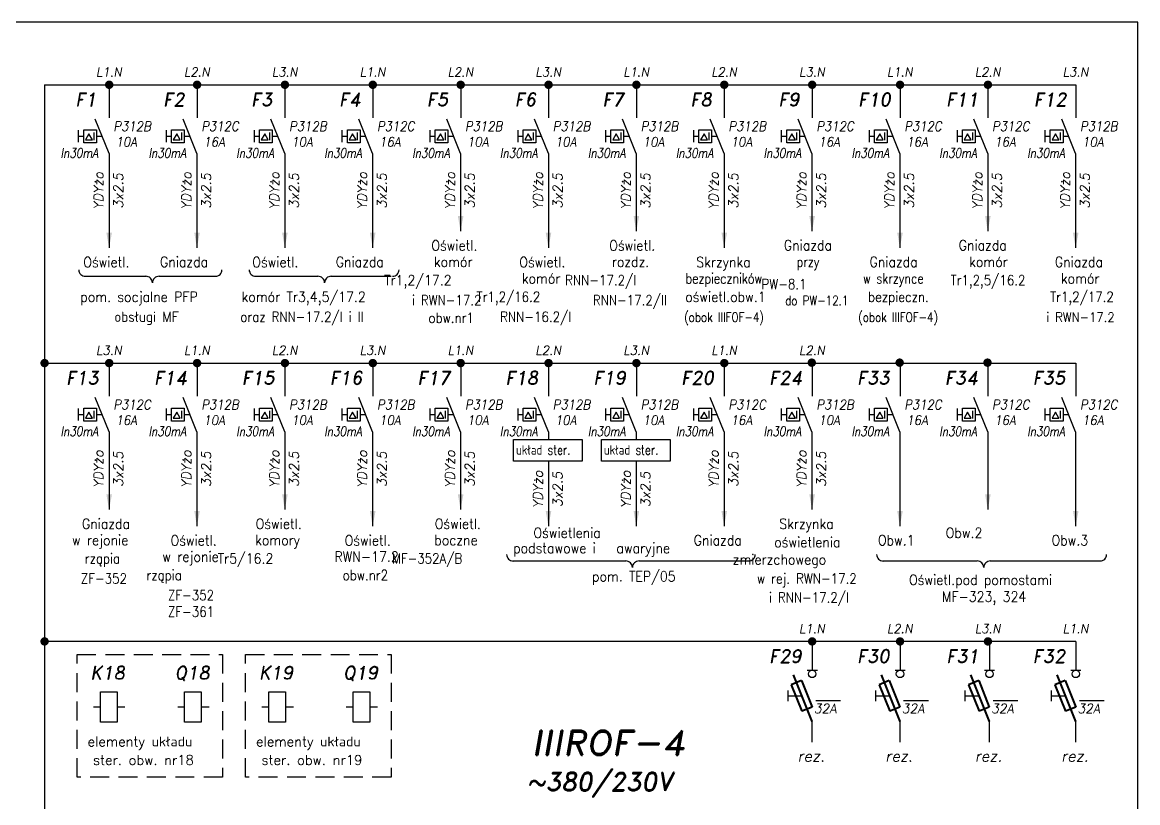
# Model space of a CAD drawing. Header units: millimetres. Extents: x 0 to 594, y -1 to 420.
# Drawn here: x 299.3 to 594, y 213.8 to 420 of the extents above; entities that cross this region are included whole.
import ezdxf

# ---------------------------------------------------------------- set-up
doc = ezdxf.new("R2010")
doc.units = ezdxf.units.MM
doc.linetypes.add('DASHED', pattern=[0.75, 0.5, -0.25])
doc.styles.add('ROMAND', font='romand', dxfattribs={"width": 0.9, "oblique": 10, "height": 4.2})
doc.styles.add('ROMANS', font='romans', dxfattribs={"width": 0.8, "oblique": 10, "height": 3.2})

msp = doc.modelspace()

# ---------------------------------------------------------------- linework, layer by layer
at = {"lineweight": 30}
for p, q in [((305.13, 403.49), (577.64, 403.49)), ((305.13, 403.49), (305.13, 109.27)), ((322.21, 403.49), (322.21, 394.74)), ((345.44, 403.49), (345.44, 394.74)), ((368.66, 403.49), (368.66, 394.74)), ((391.88, 403.49), (391.88, 394.74)), ((415.1, 403.49), (415.1, 394.74)), ((438.32, 403.49), (438.32, 394.74)), ((461.54, 403.49), (461.54, 394.74)), ((484.76, 403.49), (484.76, 394.74)), ((507.98, 403.49), (507.98, 394.74)), ((531.2, 403.49), (531.2, 394.74)), ((554.42, 403.49), (554.42, 394.74)), ((577.64, 403.49), (577.64, 394.74)), ((322.17, 385.35), (318.52, 394.41)), ((345.39, 385.35), (341.74, 394.41)), ((368.61, 385.35), (364.96, 394.41)), ((391.83, 385.35), (388.18, 394.41)), ((415.05, 385.35), (411.4, 394.41)), ((438.27, 385.35), (434.62, 394.41)), ((461.49, 385.35), (457.84, 394.41)), ((484.71, 385.35), (481.06, 394.41)), ((507.93, 385.35), (504.28, 394.41)), ((531.15, 385.35), (527.5, 394.41)), ((554.38, 385.35), (550.72, 394.41)), ((577.6, 385.35), (573.94, 394.41)), ((314.05, 391.51), (314.05, 388.28)), ((314.05, 389.9), (315.49, 389.9)), ((315.49, 391.61), (318.84, 391.61)), ((315.49, 388.15), (315.49, 391.61)), ((318.84, 391.61), (318.84, 388.15)), ((318.84, 389.9), (320.34, 389.9)), ((337.27, 391.51), (337.27, 388.28)), ((337.27, 389.9), (338.71, 389.9)), ((338.71, 391.61), (342.06, 391.61)), ((338.71, 388.15), (338.71, 391.61)), ((342.06, 391.61), (342.06, 388.15)), ((342.06, 389.9), (343.56, 389.9)), ((360.49, 391.51), (360.49, 388.28)), ((360.49, 389.9), (361.93, 389.9)), ((361.93, 391.61), (365.28, 391.61)), ((361.93, 388.15), (361.93, 391.61)), ((365.28, 391.61), (365.28, 388.15)), ((365.28, 389.9), (366.78, 389.9)), ((383.71, 391.51), (383.71, 388.28)), ((383.71, 389.9), (385.15, 389.9)), ((385.15, 391.61), (388.5, 391.61)), ((385.15, 388.15), (385.15, 391.61)), ((388.5, 391.61), (388.5, 388.15)), ((388.5, 389.9), (390, 389.9)), ((406.94, 391.51), (406.94, 388.28)), ((406.94, 389.9), (408.37, 389.9)), ((408.37, 391.61), (411.72, 391.61)), ((408.37, 388.15), (408.37, 391.61)), ((411.72, 391.61), (411.72, 388.15)), ((411.72, 389.9), (413.22, 389.9)), ((430.16, 391.51), (430.16, 388.28)), ((430.16, 389.9), (431.59, 389.9)), ((431.59, 391.61), (434.94, 391.61)), ((431.59, 388.15), (431.59, 391.61)), ((434.94, 391.61), (434.94, 388.15)), ((434.94, 389.9), (436.44, 389.9)), ((453.38, 391.51), (453.38, 388.28)), ((453.38, 389.9), (454.81, 389.9)), ((454.81, 391.61), (458.16, 391.61)), ((454.81, 388.15), (454.81, 391.61)), ((458.16, 391.61), (458.16, 388.15)), ((458.16, 389.9), (459.66, 389.9)), ((476.6, 391.51), (476.6, 388.28)), ((476.6, 389.9), (478.03, 389.9)), ((478.03, 391.61), (481.39, 391.61)), ((478.03, 388.15), (478.03, 391.61)), ((481.39, 391.61), (481.39, 388.15)), ((481.39, 389.9), (482.88, 389.9)), ((499.82, 391.51), (499.82, 388.28)), ((499.82, 389.9), (501.25, 389.9)), ((501.25, 391.61), (504.61, 391.61)), ((501.25, 388.15), (501.25, 391.61)), ((504.61, 391.61), (504.61, 388.15)), ((504.61, 389.9), (506.1, 389.9)), ((523.04, 391.51), (523.04, 388.28)), ((523.04, 389.9), (524.47, 389.9)), ((524.47, 391.61), (527.83, 391.61)), ((524.47, 388.15), (524.47, 391.61)), ((527.83, 391.61), (527.83, 388.15)), ((527.83, 389.9), (529.32, 389.9)), ((546.26, 391.51), (546.26, 388.28)), ((546.26, 389.9), (547.69, 389.9)), ((547.69, 391.61), (551.05, 391.61)), ((547.69, 388.15), (547.69, 391.61)), ((551.05, 391.61), (551.05, 388.15)), ((551.05, 389.9), (552.54, 389.9)), ((569.48, 391.51), (569.48, 388.28)), ((569.48, 389.9), (570.91, 389.9)), ((570.91, 391.61), (574.27, 391.61)), ((570.91, 388.15), (570.91, 391.61)), ((574.27, 391.61), (574.27, 388.15)), ((574.27, 389.9), (575.76, 389.9)), ((318.84, 388.15), (315.49, 388.15)), ((342.06, 388.15), (338.71, 388.15)), ((365.28, 388.15), (361.93, 388.15)), ((388.5, 388.15), (385.15, 388.15)), ((411.72, 388.15), (408.37, 388.15)), ((434.94, 388.15), (431.59, 388.15)), ((458.16, 388.15), (454.81, 388.15)), ((481.39, 388.15), (478.03, 388.15)), ((504.61, 388.15), (501.25, 388.15)), ((527.83, 388.15), (524.47, 388.15)), ((551.05, 388.15), (547.69, 388.15)), ((574.27, 388.15), (570.91, 388.15)), ((322.17, 385.35), (322.17, 360.38)), ((345.39, 385.35), (345.39, 360.38)), ((368.61, 385.35), (368.61, 360.38)), ((391.83, 385.35), (391.83, 360.38)), ((415.05, 385.35), (415.05, 364.77)), ((438.27, 385.35), (438.27, 360.38)), ((461.49, 385.35), (461.49, 364.77)), ((484.71, 385.35), (484.71, 360.38)), ((507.93, 385.35), (507.93, 364.77)), ((531.15, 385.35), (531.15, 360.38)), ((554.38, 385.35), (554.38, 364.77)), ((577.6, 385.35), (577.6, 360.38)), ((305.13, 329.94), (577.64, 329.94)), ((322.21, 329.94), (322.21, 321.19)), ((345.44, 329.94), (345.44, 321.19)), ((368.66, 329.94), (368.66, 321.19)), ((391.88, 329.94), (391.88, 321.19)), ((415.1, 329.94), (415.1, 321.19)), ((438.32, 329.94), (438.32, 321.19)), ((461.54, 329.94), (461.54, 321.19)), ((484.76, 329.94), (484.76, 321.19)), ((507.98, 329.94), (507.98, 321.19)), ((531.2, 329.94), (531.2, 321.19)), ((554.42, 329.94), (554.42, 321.19)), ((577.64, 329.94), (577.64, 321.19)), ((322.17, 311.8), (318.52, 320.85)), ((345.39, 311.8), (341.74, 320.85)), ((368.61, 311.8), (364.96, 320.85)), ((391.83, 311.8), (388.18, 320.85)), ((415.05, 311.8), (411.4, 320.85)), ((438.27, 311.8), (434.62, 320.85)), ((461.49, 311.8), (457.84, 320.85)), ((484.71, 311.8), (481.06, 320.85)), ((507.93, 311.8), (504.28, 320.85)), ((531.15, 311.8), (527.5, 320.85)), ((554.38, 311.8), (550.72, 320.85)), ((577.6, 311.8), (573.94, 320.85)), ((314.05, 317.96), (314.05, 314.73)), ((314.05, 316.34), (315.49, 316.34)), ((315.49, 318.06), (318.84, 318.06)), ((315.49, 314.59), (315.49, 318.06)), ((318.84, 318.06), (318.84, 314.59)), ((318.84, 316.34), (320.34, 316.34)), ((337.27, 317.96), (337.27, 314.73)), ((337.27, 316.34), (338.71, 316.34)), ((338.71, 318.06), (342.06, 318.06)), ((338.71, 314.59), (338.71, 318.06)), ((342.06, 318.06), (342.06, 314.59)), ((342.06, 316.34), (343.56, 316.34)), ((360.49, 317.96), (360.49, 314.73)), ((360.49, 316.34), (361.93, 316.34)), ((361.93, 318.06), (365.28, 318.06)), ((361.93, 314.59), (361.93, 318.06)), ((365.28, 318.06), (365.28, 314.59)), ((365.28, 316.34), (366.78, 316.34)), ((383.71, 317.96), (383.71, 314.73)), ((383.71, 316.34), (385.15, 316.34)), ((385.15, 318.06), (388.5, 318.06)), ((385.15, 314.59), (385.15, 318.06)), ((388.5, 318.06), (388.5, 314.59)), ((388.5, 316.34), (390, 316.34)), ((406.94, 317.96), (406.94, 314.73)), ((406.94, 316.34), (408.37, 316.34)), ((408.37, 318.06), (411.72, 318.06)), ((408.37, 314.59), (408.37, 318.06)), ((411.72, 318.06), (411.72, 314.59)), ((411.72, 316.34), (413.22, 316.34)), ((430.16, 317.96), (430.16, 314.73)), ((430.16, 316.34), (431.59, 316.34)), ((431.59, 318.06), (434.94, 318.06)), ((431.59, 314.59), (431.59, 318.06)), ((434.94, 318.06), (434.94, 314.59)), ((434.94, 316.34), (436.44, 316.34)), ((453.38, 317.96), (453.38, 314.73)), ((453.38, 316.34), (454.81, 316.34)), ((454.81, 318.06), (458.16, 318.06)), ((454.81, 314.59), (454.81, 318.06)), ((458.16, 318.06), (458.16, 314.59)), ((458.16, 316.34), (459.66, 316.34)), ((476.6, 317.96), (476.6, 314.73)), ((476.6, 316.34), (478.03, 316.34)), ((478.03, 318.06), (481.39, 318.06)), ((478.03, 314.59), (478.03, 318.06)), ((481.39, 318.06), (481.39, 314.59)), ((481.39, 316.34), (482.88, 316.34)), ((499.82, 317.96), (499.82, 314.73)), ((499.82, 316.34), (501.25, 316.34)), ((501.25, 318.06), (504.61, 318.06)), ((501.25, 314.59), (501.25, 318.06)), ((504.61, 318.06), (504.61, 314.59)), ((504.61, 316.34), (506.1, 316.34)), ((523.04, 317.96), (523.04, 314.73)), ((523.04, 316.34), (524.47, 316.34)), ((524.47, 318.06), (527.83, 318.06)), ((524.47, 314.59), (524.47, 318.06)), ((527.83, 318.06), (527.83, 314.59)), ((527.83, 316.34), (529.32, 316.34)), ((546.26, 317.96), (546.26, 314.73)), ((546.26, 316.34), (547.69, 316.34)), ((547.69, 318.06), (551.05, 318.06)), ((547.69, 314.59), (547.69, 318.06)), ((551.05, 318.06), (551.05, 314.59)), ((551.05, 316.34), (552.54, 316.34)), ((569.48, 317.96), (569.48, 314.73)), ((569.48, 316.34), (570.91, 316.34)), ((570.91, 318.06), (574.27, 318.06)), ((570.91, 314.59), (570.91, 318.06)), ((574.27, 318.06), (574.27, 314.59)), ((574.27, 316.34), (575.76, 316.34)), ((318.84, 314.59), (315.49, 314.59)), ((342.06, 314.59), (338.71, 314.59)), ((365.28, 314.59), (361.93, 314.59)), ((388.5, 314.59), (385.15, 314.59)), ((411.72, 314.59), (408.37, 314.59)), ((434.94, 314.59), (431.59, 314.59)), ((458.16, 314.59), (454.81, 314.59)), ((481.39, 314.59), (478.03, 314.59)), ((504.61, 314.59), (501.25, 314.59)), ((527.83, 314.59), (524.47, 314.59)), ((551.05, 314.59), (547.69, 314.59)), ((574.27, 314.59), (570.91, 314.59)), ((322.17, 311.8), (322.17, 291.22)), ((345.39, 311.8), (345.39, 286.82)), ((368.61, 311.8), (368.61, 291.22)), ((391.83, 311.8), (391.83, 286.82)), ((415.05, 311.8), (415.05, 291.22)), ((429.08, 309.71), (447.22, 309.71)), ((429.08, 304.05), (429.08, 309.71)), ((438.27, 311.8), (438.27, 309.71)), ((447.22, 309.71), (447.22, 304.05)), ((452.3, 309.71), (470.44, 309.71)), ((452.3, 304.05), (452.3, 309.71)), ((461.49, 311.8), (461.49, 309.71)), ((470.44, 309.71), (470.44, 304.05)), ((484.71, 311.8), (484.71, 286.82)), ((507.93, 311.8), (507.93, 291.22)), ((531.15, 311.8), (531.15, 286.82)), ((554.38, 311.8), (554.38, 291.22)), ((577.6, 311.8), (577.6, 286.82)), ((447.22, 304.05), (429.08, 304.05)), ((438.27, 304.05), (438.27, 286.82)), ((470.44, 304.05), (452.3, 304.05)), ((461.49, 304.05), (461.49, 286.82)), ((577.64, 256.38), (305.13, 256.38)), ((507.98, 256.38), (507.98, 248.78)), ((531.2, 256.38), (531.2, 248.78)), ((554.83, 256.38), (554.83, 248.78)), ((577.64, 256.38), (577.64, 248.78)), ((318.07, 239.06), (319.89, 239.06)), ((324.28, 239.06), (326.36, 239.06)), ((340.33, 239.06), (342.15, 239.06)), ((346.54, 239.06), (348.62, 239.06)), ((362.59, 239.06), (364.41, 239.06)), ((368.8, 239.06), (370.88, 239.06)), ((384.85, 239.06), (386.67, 239.06)), ((391.06, 239.06), (393.14, 239.06)), ((507.93, 235.19), (507.93, 229.79)), ((531.15, 235.19), (531.15, 229.79)), ((554.78, 235.19), (554.78, 229.79)), ((577.6, 235.19), (577.6, 229.79))]:
    msp.add_line(p, q, dxfattribs=at)
at = {"lineweight": 25}
for p, q in [((318.11, 390.89), (318.11, 388.81)), ((341.33, 390.89), (341.33, 388.81)), ((364.55, 390.89), (364.55, 388.81)), ((387.78, 390.89), (387.78, 388.81)), ((411, 390.89), (411, 388.81)), ((434.22, 390.89), (434.22, 388.81)), ((457.44, 390.89), (457.44, 388.81)), ((480.66, 390.89), (480.66, 388.81)), ((503.88, 390.89), (503.88, 388.81)), ((527.1, 390.89), (527.1, 388.81)), ((550.32, 390.89), (550.32, 388.81)), ((573.54, 390.89), (573.54, 388.81)), ((318.11, 317.33), (318.11, 315.26)), ((341.33, 317.33), (341.33, 315.26)), ((364.55, 317.33), (364.55, 315.26)), ((387.78, 317.33), (387.78, 315.26)), ((411, 317.33), (411, 315.26)), ((434.22, 317.33), (434.22, 315.26)), ((457.44, 317.33), (457.44, 315.26)), ((480.66, 317.33), (480.66, 315.26)), ((503.88, 317.33), (503.88, 315.26)), ((527.1, 317.33), (527.1, 315.26)), ((550.32, 317.33), (550.32, 315.26)), ((573.54, 317.33), (573.54, 315.26))]:
    msp.add_line(p, q, dxfattribs=at)
for p, q in [((315.75, 352.88), (331.96, 352.88)), ((335.34, 352.88), (350.32, 352.88)), ((335.34, 352.88), (337.1, 352.88)), ((360.78, 352.88), (377.44, 352.88)), ((380.82, 352.88), (382.59, 352.88)), ((380.82, 352.88), (396.73, 352.88)), ((428.81, 277.64), (458.72, 277.64)), ((462.18, 277.64), (491.24, 277.64)), ((526.58, 277.64), (551.58, 277.64)), ((555.03, 277.64), (584.1, 277.64)), ((506.66, 248.81), (509.35, 248.81)), ((529.88, 248.81), (532.57, 248.81)), ((553.5, 248.81), (556.19, 248.81)), ((576.32, 248.81), (579.01, 248.81)), ((501.51, 243.43), (501.51, 240.58)), ((505.24, 241.89), (501.51, 241.89)), ((524.73, 243.43), (524.73, 240.58)), ((528.46, 241.89), (524.73, 241.89)), ((548.36, 243.43), (548.36, 240.58)), ((552.08, 241.89), (548.36, 241.89)), ((571.17, 243.43), (571.17, 240.58)), ((574.9, 241.89), (571.17, 241.89)), ((508.93, 240.79), (515.48, 240.79)), ((532.15, 240.79), (538.7, 240.79)), ((555.77, 240.79), (562.33, 240.79)), ((578.59, 240.79), (585.15, 240.79))]:
    msp.add_line(p, q)
at = {"linetype": 'DASHED', "lineweight": 30, "ltscale": 10}
for p, q in [((358.24, 252.93), (396.71, 252.93)), ((358.24, 220.51), (358.24, 252.93)), ((396.71, 252.93), (396.71, 220.51)), ((396.71, 220.51), (358.24, 220.51))]:
    msp.add_line(p, q, dxfattribs=at)
at = {"color": 7, "lineweight": 40}
for p, q in [((505.14, 246.02), (502.44, 244.94)), ((502.44, 244.94), (505.25, 237.96)), ((502.97, 247.51), (507.93, 235.19)), ((505.14, 246.02), (507.95, 239.04)), ((528.36, 246.02), (525.67, 244.94)), ((525.67, 244.94), (528.48, 237.96)), ((526.19, 247.51), (531.15, 235.19)), ((528.36, 246.02), (531.17, 239.04)), ((551.98, 246.02), (549.29, 244.94)), ((549.29, 244.94), (552.1, 237.96)), ((549.82, 247.51), (554.78, 235.19)), ((551.98, 246.02), (554.79, 239.04)), ((574.8, 246.02), (572.11, 244.94)), ((572.11, 244.94), (574.92, 237.96)), ((572.63, 247.51), (577.6, 235.19)), ((574.8, 246.02), (577.61, 239.04)), ((507.95, 239.04), (505.25, 237.96)), ((531.17, 239.04), (528.48, 237.96)), ((554.79, 239.04), (552.1, 237.96)), ((577.61, 239.04), (574.92, 237.96))]:
    msp.add_line(p, q, dxfattribs=at)
for points in [[(297, 420), (297, 0), (594, 0), (594, 420)], [(316.86, 390.51), (315.94, 388.92), (317.78, 388.92)], [(340.08, 390.51), (339.16, 388.92), (341, 388.92)], [(363.3, 390.51), (362.38, 388.92), (364.22, 388.92)], [(386.52, 390.51), (385.6, 388.92), (387.44, 388.92)], [(409.74, 390.51), (408.82, 388.92), (410.66, 388.92)], [(432.96, 390.51), (432.04, 388.92), (433.88, 388.92)], [(456.18, 390.51), (455.26, 388.92), (457.1, 388.92)], [(479.4, 390.51), (478.48, 388.92), (480.32, 388.92)], [(502.62, 390.51), (501.7, 388.92), (503.54, 388.92)], [(525.84, 390.51), (524.92, 388.92), (526.76, 388.92)], [(549.06, 390.51), (548.15, 388.92), (549.98, 388.92)], [(572.29, 390.51), (571.37, 388.92), (573.2, 388.92)], [(316.86, 316.96), (315.94, 315.37), (317.78, 315.37)], [(340.08, 316.96), (339.16, 315.37), (341, 315.37)], [(363.3, 316.96), (362.38, 315.37), (364.22, 315.37)], [(386.52, 316.96), (385.6, 315.37), (387.44, 315.37)], [(409.74, 316.96), (408.82, 315.37), (410.66, 315.37)], [(432.96, 316.96), (432.04, 315.37), (433.88, 315.37)], [(456.18, 316.96), (455.26, 315.37), (457.1, 315.37)], [(479.4, 316.96), (478.48, 315.37), (480.32, 315.37)], [(502.62, 316.96), (501.7, 315.37), (503.54, 315.37)], [(525.84, 316.96), (524.92, 315.37), (526.76, 315.37)], [(549.06, 316.96), (548.15, 315.37), (549.98, 315.37)], [(572.29, 316.96), (571.37, 315.37), (573.2, 315.37)]]:
    msp.add_lwpolyline(points, close=True)
at = {"color": 7, "lineweight": 30, "const_width": 1.11}
for points in [[(321.66, 403.49, 1), (322.77, 403.49, 1)], [(344.88, 403.49, 1), (345.99, 403.49, 1)], [(368.1, 403.49, 1), (369.21, 403.49, 1)], [(391.32, 403.49, 1), (392.43, 403.49, 1)], [(414.54, 403.49, 1), (415.65, 403.49, 1)], [(437.76, 403.49, 1), (438.87, 403.49, 1)], [(460.98, 403.49, 1), (462.09, 403.49, 1)], [(484.2, 403.49, 1), (485.31, 403.49, 1)], [(507.43, 403.49, 1), (508.53, 403.49, 1)], [(530.65, 403.49, 1), (531.75, 403.49, 1)], [(553.87, 403.49, 1), (554.97, 403.49, 1)], [(304.58, 329.94, 1), (305.69, 329.94, 1)], [(321.66, 329.94, 1), (322.77, 329.94, 1)], [(321.66, 329.94, 1), (322.77, 329.94, 1)], [(344.88, 329.94, 1), (345.99, 329.94, 1)], [(368.1, 329.94, 1), (369.21, 329.94, 1)], [(391.32, 329.94, 1), (392.43, 329.94, 1)], [(414.54, 329.94, 1), (415.65, 329.94, 1)], [(414.54, 329.94, 1), (415.65, 329.94, 1)], [(437.76, 329.94, 1), (438.87, 329.94, 1)], [(460.98, 329.94, 1), (462.09, 329.94, 1)], [(484.2, 329.94, 1), (485.31, 329.94, 1)], [(507.32, 330.05, 1), (508.43, 330.05, 1)], [(530.54, 330.05, 1), (531.65, 330.05, 1)], [(553.76, 330.05, 1), (554.87, 330.05, 1)], [(304.58, 256.38, 1), (305.69, 256.38, 1)], [(507.43, 256.38, 1), (508.53, 256.38, 1)], [(530.65, 256.38, 1), (531.75, 256.38, 1)], [(553.87, 256.38, 1), (554.97, 256.38, 1)]]:
    msp.add_lwpolyline(points, format="xyb", close=True, dxfattribs=at)
at = {"linetype": 'DASHED', "lineweight": 30, "ltscale": 10}
msp.add_lwpolyline([(313.72, 252.93), (352.19, 252.93), (352.19, 220.51), (313.72, 220.51)], close=True, dxfattribs=at)
at = {"lineweight": 30}
for points in [[(319.89, 243.08), (324.28, 243.08), (324.28, 235.03), (319.89, 235.03)], [(342.15, 243.08), (346.54, 243.08), (346.54, 235.03), (342.15, 235.03)], [(364.41, 243.08), (368.8, 243.08), (368.8, 235.03), (364.41, 235.03)], [(386.67, 243.08), (391.06, 243.08), (391.06, 235.03), (386.67, 235.03)]]:
    msp.add_lwpolyline(points, close=True, dxfattribs=at)
for centre in [(507.98, 247.79), (531.2, 247.79), (554.83, 247.79), (577.64, 247.79)]:
    msp.add_circle(centre, 0.989)
for centre, start, end in [((315.9, 354.59), 180, 270.0006), ((350.29, 354.6), 269.9994, 0), ((360.93, 354.59), 180, 270.0006), ((397.09, 354.6), 269.9994, 0), ((331.92, 351.16), 0, 91.2906), ((335.38, 351.16), 88.7658, 180), ((377.4, 351.16), 0, 91.2906), ((380.86, 351.16), 88.7658, 180), ((428.96, 279.35), 180, 270.0006), ((458.76, 275.92), 0, 91.2906), ((462.21, 275.92), 88.7658, 180), ((491.2, 279.36), 269.9994, 0), ((526.73, 279.35), 180, 270.0006), ((551.61, 275.92), 0, 91.2906), ((555.07, 275.92), 88.7658, 180), ((584.06, 279.36), 269.9994, 0)]:
    msp.add_arc(centre, 1.72, start, end)
at = {"color": 7, "lineweight": 35}
for points in [[(415.05, 364.78), (415.83, 368.82), (414.34, 368.83)], [(461.49, 364.78), (462.27, 368.82), (460.78, 368.83)], [(507.93, 364.78), (508.71, 368.82), (507.22, 368.83)], [(554.38, 364.78), (555.15, 368.82), (553.67, 368.83)], [(322.17, 360.39), (322.95, 364.43), (321.46, 364.44)], [(345.39, 360.39), (346.17, 364.43), (344.68, 364.44)], [(368.61, 360.39), (369.39, 364.43), (367.9, 364.44)], [(391.83, 360.39), (392.61, 364.43), (391.12, 364.44)], [(438.27, 360.39), (439.05, 364.43), (437.56, 364.44)], [(484.71, 360.39), (485.49, 364.43), (484, 364.44)], [(531.15, 360.39), (531.93, 364.43), (530.45, 364.44)], [(577.6, 360.39), (578.37, 364.43), (576.89, 364.44)], [(322.17, 291.22), (322.95, 295.26), (321.46, 295.28)], [(368.61, 291.22), (369.39, 295.26), (367.9, 295.28)], [(415.05, 291.22), (415.83, 295.26), (414.34, 295.28)], [(507.93, 291.22), (508.71, 295.26), (507.22, 295.28)], [(554.38, 291.22), (555.15, 295.26), (553.67, 295.28)], [(345.39, 286.83), (346.17, 290.87), (344.68, 290.89)], [(391.83, 286.83), (392.61, 290.87), (391.12, 290.89)], [(438.27, 286.83), (439.05, 290.87), (437.56, 290.89)], [(461.49, 286.83), (462.27, 290.87), (460.78, 290.89)], [(484.71, 286.83), (485.49, 290.87), (484, 290.89)], [(531.15, 286.83), (531.93, 290.87), (530.45, 290.89)], [(577.6, 286.83), (578.37, 290.87), (576.89, 290.89)]]:
    msp.add_solid(points, dxfattribs=at)

# ---------------------------------------------------------------- texts
at = {"color": 7, "lineweight": 30, "style": 'ROMANS', "oblique": 10}
for s, height, width, p in [('L1.N', 2.4, 0.95, (318.77, 405.67)), ('L2.N', 2.4, 0.95, (341.99, 405.67)), ('L3.N', 2.4, 0.95, (365.21, 405.67)), ('L1.N', 2.4, 0.95, (388.43, 405.67)), ('L2.N', 2.4, 0.95, (411.65, 405.67)), ('L3.N', 2.4, 0.95, (434.87, 405.67)), ('L1.N', 2.4, 0.95, (458.09, 405.67)), ('L2.N', 2.4, 0.95, (481.31, 405.67)), ('L3.N', 2.4, 0.95, (504.54, 405.67)), ('L1.N', 2.4, 0.95, (527.76, 405.67)), ('L2.N', 2.4, 0.95, (550.98, 405.67)), ('L3.N', 2.4, 0.95, (574.2, 405.67)), ('P312B', 2.52, 0.9, (323.32, 391.27)), ('P312C', 2.52, 0.9, (346.54, 391.27)), ('P312B', 2.52, 0.9, (369.76, 391.27)), ('P312C', 2.52, 0.9, (392.98, 391.27)), ('P312B', 2.52, 0.9, (416.2, 391.27)), ('P312B', 2.52, 0.9, (439.42, 391.27)), ('P312B', 2.52, 0.9, (462.64, 391.27)), ('P312B', 2.52, 0.9, (485.86, 391.27)), ('P312C', 2.52, 0.9, (509.08, 391.27)), ('P312C', 2.52, 0.9, (532.3, 391.27)), ('P312C', 2.52, 0.9, (555.52, 391.27)), ('P312B', 2.52, 0.9, (578.75, 391.27)), ('10A', 2.52, 0.9, (323.91, 387.16)), ('16A', 2.52, 0.9, (347.13, 387.16)), ('10A', 2.52, 0.9, (370.35, 387.16)), ('16A', 2.52, 0.9, (393.57, 387.16)), ('10A', 2.52, 0.9, (416.79, 387.16)), ('10A', 2.52, 0.9, (440.01, 387.16)), ('10A', 2.52, 0.9, (463.23, 387.16)), ('10A', 2.52, 0.9, (486.45, 387.16)), ('16A', 2.52, 0.9, (509.67, 387.16)), ('16A', 2.52, 0.9, (532.89, 387.16)), ('16A', 2.52, 0.9, (556.11, 387.16)), ('10A', 2.52, 0.9, (579.33, 387.16)), ('In30mA', 2.52, 0.8, (309.37, 384.2)), ('In30mA', 2.52, 0.8, (332.59, 384.2)), ('In30mA', 2.52, 0.8, (355.81, 384.2)), ('In30mA', 2.52, 0.8, (379.04, 384.2)), ('In30mA', 2.52, 0.8, (402.26, 384.2)), ('In30mA', 2.52, 0.8, (425.48, 384.2)), ('In30mA', 2.52, 0.8, (448.7, 384.2)), ('In30mA', 2.52, 0.8, (471.92, 384.2)), ('In30mA', 2.52, 0.8, (495.14, 384.2)), ('In30mA', 2.52, 0.8, (518.36, 384.2)), ('In30mA', 2.52, 0.8, (541.58, 384.2)), ('In30mA', 2.52, 0.8, (564.8, 384.2)), ('L3.N', 2.4, 0.95, (318.77, 332.11)), ('L1.N', 2.4, 0.95, (341.99, 332.11)), ('L2.N', 2.4, 0.95, (365.21, 332.11)), ('L3.N', 2.4, 0.95, (388.43, 332.11)), ('L1.N', 2.4, 0.95, (411.65, 332.11)), ('L2.N', 2.4, 0.95, (434.87, 332.11)), ('L3.N', 2.4, 0.95, (458.09, 332.11)), ('L1.N', 2.4, 0.95, (481.31, 332.11)), ('L2.N', 2.4, 0.95, (504.54, 332.11)), ('P312C', 2.52, 0.9, (323.32, 317.71)), ('P312B', 2.52, 0.9, (346.54, 317.71)), ('P312B', 2.52, 0.9, (369.76, 317.71)), ('P312B', 2.52, 0.9, (392.98, 317.71)), ('P312B', 2.52, 0.9, (416.2, 317.71)), ('P312B', 2.52, 0.9, (439.42, 317.71)), ('P312B', 2.52, 0.9, (462.64, 317.71)), ('P312C', 2.52, 0.9, (485.86, 317.71)), ('P312B', 2.52, 0.9, (509.08, 317.71)), ('P312C', 2.52, 0.9, (532.3, 317.71)), ('P312C', 2.52, 0.9, (555.52, 317.71)), ('P312C', 2.52, 0.9, (578.75, 317.71)), ('16A', 2.52, 0.9, (323.91, 313.6)), ('10A', 2.52, 0.9, (347.13, 313.6)), ('10A', 2.52, 0.9, (370.35, 313.6)), ('10A', 2.52, 0.9, (393.57, 313.6)), ('10A', 2.52, 0.9, (416.79, 313.6)), ('10A', 2.52, 0.9, (440.01, 313.6)), ('10A', 2.52, 0.9, (463.23, 313.6)), ('16A', 2.52, 0.9, (486.45, 313.6)), ('10A', 2.52, 0.9, (509.67, 313.6)), ('16A', 2.52, 0.9, (532.89, 313.6)), ('16A', 2.52, 0.9, (556.11, 313.6)), ('16A', 2.52, 0.9, (579.33, 313.6)), ('In30mA', 2.52, 0.8, (309.37, 310.65)), ('In30mA', 2.52, 0.8, (332.59, 310.65)), ('In30mA', 2.52, 0.8, (355.81, 310.65)), ('In30mA', 2.52, 0.8, (379.04, 310.65)), ('In30mA', 2.52, 0.8, (402.26, 310.65)), ('In30mA', 2.52, 0.8, (425.48, 310.65)), ('In30mA', 2.52, 0.8, (448.7, 310.65)), ('In30mA', 2.52, 0.8, (471.92, 310.65)), ('In30mA', 2.52, 0.8, (495.14, 310.65)), ('In30mA', 2.52, 0.8, (518.36, 310.65)), ('In30mA', 2.52, 0.8, (541.58, 310.65)), ('In30mA', 2.52, 0.8, (564.8, 310.65)), ('L1.N', 2.4, 0.95, (504.54, 258.56)), ('L2.N', 2.4, 0.95, (527.76, 258.56)), ('L3.N', 2.4, 0.95, (550.98, 258.56)), ('L1.N', 2.4, 0.95, (574.2, 258.56))]:
    msp.add_text(s, height=height, dxfattribs=dict(at, width=width)).set_placement(p)
at = {"color": 7, "lineweight": 30, "style": 'ROMAND', "oblique": 10}
for s, height, p in [('F1', 3.493, (313.21, 397.87)), ('F2', 3.493, (336.43, 397.87)), ('F3', 3.493, (359.65, 397.87)), ('F4', 3.493, (382.87, 397.87)), ('F5', 3.493, (406.09, 397.87)), ('F6', 3.493, (429.31, 397.87)), ('F7', 3.493, (452.53, 397.87)), ('F8', 3.493, (475.75, 397.87)), ('F9', 3.493, (498.97, 397.87)), ('F10', 3.493, (520.07, 397.87)), ('F11', 3.493, (543.29, 397.87)), ('F12', 3.493, (566.51, 397.87)), ('F13', 3.493, (310.77, 324.32)), ('F14', 3.493, (333.99, 324.32)), ('F15', 3.493, (357.21, 324.32)), ('F16', 3.493, (380.43, 324.32)), ('F17', 3.493, (403.65, 324.32)), ('F18', 3.493, (426.88, 324.32)), ('F19', 3.493, (450.1, 324.32)), ('F20', 3.493, (473.32, 324.32)), ('F24', 3.493, (496.54, 324.32)), ('F33', 3.493, (519.76, 324.32)), ('F34', 3.493, (542.98, 324.32)), ('F35', 3.493, (566.2, 324.32)), ('F29', 3.493, (496.54, 250.76)), ('F30', 3.493, (519.76, 250.76)), ('F31', 3.493, (543.38, 250.76)), ('F32', 3.493, (566.2, 250.76)), ('K18', 3.493, (317.23, 246.36)), ('Q18', 3.493, (339.49, 246.36)), ('K19', 3.493, (361.75, 246.36)), ('Q19', 3.493, (384.01, 246.36)), ('rez.', 2.9, (504.12, 224.62)), ('rez.', 2.9, (527.34, 224.62)), ('rez.', 2.9, (550.97, 224.62)), ('rez.', 2.9, (573.79, 224.62))]:
    msp.add_text(s, height=height, dxfattribs=at).set_placement(p)
at = {"color": 7, "lineweight": 30, "style": 'ROMANS', "oblique": 10, "width": 0.99}
for s, p in [('YDYżo ', (320.66, 370.51)), ('YDYżo ', (343.88, 370.51)), ('YDYżo ', (367.1, 370.51)), ('YDYżo ', (390.32, 370.51)), ('YDYżo ', (413.55, 370.51)), ('YDYżo ', (436.77, 370.51)), ('YDYżo ', (459.99, 370.51)), ('YDYżo ', (483.21, 370.51)), ('YDYżo ', (506.43, 370.51)), ('YDYżo ', (529.65, 370.51)), ('YDYżo ', (552.87, 370.51)), ('YDYżo ', (576.09, 370.51)), (' 3x2.5', (325.87, 369.09)), (' 3x2.5', (349.09, 369.09)), (' 3x2.5', (372.31, 369.09)), (' 3x2.5', (395.53, 369.09)), (' 3x2.5', (418.75, 369.09)), (' 3x2.5', (441.97, 369.09)), (' 3x2.5', (465.19, 369.09)), (' 3x2.5', (488.41, 369.09)), (' 3x2.5', (511.63, 369.09)), (' 3x2.5', (534.85, 369.09)), (' 3x2.5', (558.07, 369.09)), (' 3x2.5', (581.29, 369.09)), ('YDYżo ', (320.66, 296.96)), ('YDYżo ', (343.88, 296.96)), ('YDYżo ', (367.1, 296.96)), ('YDYżo ', (390.32, 296.96)), ('YDYżo ', (413.55, 296.96)), ('YDYżo ', (483.21, 296.96)), ('YDYżo ', (506.43, 296.96)), (' 3x2.5', (325.87, 295.53)), (' 3x2.5', (349.09, 295.53)), (' 3x2.5', (372.31, 295.53)), (' 3x2.5', (395.53, 295.53)), (' 3x2.5', (418.75, 295.53)), (' 3x2.5', (488.41, 295.53)), (' 3x2.5', (511.63, 295.53)), ('YDYżo ', (436.77, 291.6)), (' 3x2.5', (441.97, 290.17)), ('YDYżo ', (459.99, 291.6)), (' 3x2.5', (465.19, 290.17))]:
    msp.add_text(s, height=2.52, rotation=90, dxfattribs=at).set_placement(p)
at = {"color": 7, "lineweight": 30}
for s, height, style, width, p in [('Oświetl.', 2.7, 'ROMAND', 0.9, (407.35, 359.68)), ('Oświetl.', 2.7, 'ROMAND', 0.9, (454.34, 359.68)), ('Gniazda', 2.7, 'ROMAND', 0.9, (500.5, 359.72)), ('Gniazda', 2.7, 'ROMAND', 0.9, (546.7, 359.72)), ('Oświetl.', 2.7, 'ROMAND', 0.9, (315.36, 355.29)), ('Gniazda', 2.7, 'ROMAND', 0.9, (335.64, 355.33)), ('Oświetl.', 2.7, 'ROMAND', 0.9, (360.01, 355.29)), ('Gniazda', 2.7, 'ROMAND', 0.9, (382.09, 355.33)), ('komór ', 2.7, 'ROMAND', 0.9, (408.03, 355.36)), ('Oświetl.', 2.7, 'ROMAND', 0.9, (430.57, 355.29)), ('rozdz.', 2.7, 'ROMAND', 0.9, (455.02, 355.36)), ('Skrzynka', 2.7, 'ROMAND', 0.9, (477.35, 355.29)), ('przy', 2.7, 'ROMAND', 0.8, (503.87, 355.36)), ('Gniazda', 2.7, 'ROMAND', 0.9, (523.13, 355.32)), ('komór', 2.7, 'ROMAND', 0.9, (549.46, 355.36)), ('Gniazda', 2.7, 'ROMAND', 0.9, (572.11, 355.32)), ('             Tr1,2/17.2', 2.7, 'ROMAND', 0.9, (371.34, 350.5)), ('             RNN-17.2/I', 2.7, 'ROMAND', 0.85, (420.45, 350.5)), ('Tr1,2,5/16.2', 2.7, 'ROMAND', 0.85, (544.57, 350.5)), ('komór ', 2.7, 'ROMAND', 0.9, (431.25, 350.97)), ('bezpieczników', 2.7, 'ROMAND', 0.8, (474.51, 350.97)), ('             PW-8.1', 2.7, 'ROMAND', 0.85, (472.35, 349.46)), ('w skrzynce', 2.7, 'ROMAND', 0.8, (521.43, 350.97)), ('komór', 2.7, 'ROMAND', 0.9, (573.71, 350.97)), ('pom. socjalne PFP', 2.7, 'ROMAND', 0.9, (314.58, 346.11)), ('komór Tr3,4,5/17.2', 2.7, 'ROMAND', 0.9, (357.21, 346.11)), ('i RWN-17.2', 2.7, 'ROMAND', 0.85, (402.21, 345.21)), ('             Tr1,2/16.2', 2.7, 'ROMAND', 0.85, (397.07, 346.11)), ('RNN-17.2/II', 2.7, 'ROMAND', 0.85, (450.03, 345.21)), ('oświetl.obw.1', 2.7, 'ROMAND', 0.9, (474.43, 346.11)), ('bezpieczn.', 2.7, 'ROMAND', 0.85, (522.75, 346.11)), ('Tr1,2/17.2', 2.7, 'ROMAND', 0.85, (570.88, 346.11)), ('do PW-12.1', 2.5, 'ROMAND', 0.8, (500.84, 345.21)), ('obsługi MF', 2.7, 'ROMAND', 0.9, (323.56, 340.82)), ('oraz RNN-17.2/I i II', 2.7, 'ROMAND', 0.85, (356.87, 340.82)), ('obw.nr1', 2.7, 'ROMAND', 0.85, (406.58, 340.55)), (' RNN-16.2/I', 2.7, 'ROMAND', 0.85, (423.95, 340.82)), ('(obok IIIFOF-4)', 2.5, 'ROMAND', 0.8, (474.14, 340.82)), ('(obok IIIFOF-4)', 2.5, 'ROMAND', 0.8, (520.15, 340.82)), ('i RWN-17.2', 2.5, 'ROMAND', 0.9, (569.88, 340.82)), ('układ ster.', 2.52, 'ROMANS', 0.8, (429.71, 305.73)), ('układ ster.', 2.52, 'ROMANS', 0.8, (452.93, 305.73)), ('Gniazda', 2.7, 'ROMAND', 0.9, (315.01, 286.12)), ('Oświetl.', 2.7, 'ROMAND', 0.9, (360.91, 286.12)), ('Oświetl.', 2.7, 'ROMAND', 0.9, (408.25, 286.12)), ('         Oświetlenia', 2.7, 'ROMAND', 0.9, (418.03, 283.72)), ('Skrzynka', 2.7, 'ROMAND', 0.9, (499.29, 286.12)), ('         Obw.2', 2.7, 'ROMAND', 0.9, (526.97, 283.72)), ('w rejonie', 2.7, 'ROMAND', 0.9, (312.37, 281.81)), ('Oświetl.', 2.7, 'ROMAND', 0.9, (338.42, 281.73)), ('komory ', 2.7, 'ROMAND', 0.9, (360.78, 281.81)), ('Oświetl.', 2.7, 'ROMAND', 0.9, (384.44, 281.73)), ('boczne', 2.7, 'ROMAND', 0.9, (408.12, 281.81)), ('Gniazda', 2.7, 'ROMAND', 0.9, (476.68, 281.76)), ('oświetlenia', 2.7, 'ROMAND', 0.9, (497.96, 281.25)), ('Obw.1', 2.7, 'ROMAND', 0.9, (525.35, 281.76)), ('Obw.3', 2.7, 'ROMAND', 0.9, (571.24, 281.76)), ('w rejonie', 2.7, 'ROMAND', 0.9, (336.25, 277.42)), ('             Tr5/16.2', 2.7, 'ROMAND', 0.9, (327.36, 276.95)), ('RWN-17.2', 2.7, 'ROMAND', 0.9, (381.75, 277.42)), ('             MF-352A/B', 2.7, 'ROMAND', 0.85, (374.69, 276.95)), ('podstawowe i', 2.7, 'ROMAND', 0.9, (428.95, 279.69)), ('awaryjne', 2.7, 'ROMAND', 0.9, (456.25, 279.69)), ('rząpia', 2.7, 'ROMAND', 0.85, (315.76, 276.95)), ('             zmierzchowego', 2.7, 'ROMAND', 0.9, (463.46, 276.69)), ('ZF-352', 2.7, 'ROMAND', 0.85, (314.71, 271.65)), ('             rząpia', 2.7, 'ROMAND', 0.85, (309.83, 272.56)), ('obw.nr2', 2.7, 'ROMAND', 0.85, (383.92, 272.56)), ('pom. TEP/05', 2.7, 'ROMAND', 0.9, (449.81, 272.22)), ('w rej. RWN-17.2', 2.7, 'ROMAND', 0.85, (493.38, 271.65)), ('Oświetl.pod pomostami', 2.7, 'ROMAND', 0.9, (533.58, 271.31)), ('ZF-352', 2.7, 'ROMAND', 0.85, (337.73, 267.26)), ('i RNN-17.2/I', 2.7, 'ROMAND', 0.85, (496.56, 266.65)), ('MF-323, 324', 2.7, 'ROMAND', 0.9, (542.28, 266.87)), ('ZF-361', 2.7, 'ROMAND', 0.85, (337.73, 262.88)), ('elementy układu', 2.6, 'ROMANS', 0.98, (316.51, 228.62)), ('elementy układu', 2.6, 'ROMANS', 0.98, (361.03, 228.62)), ('ster. obw. nr18', 2.6, 'ROMANS', 0.98, (317.94, 223.74)), ('ster. obw. nr19', 2.6, 'ROMANS', 0.98, (362.46, 223.74))]:
    msp.add_text(s, height=height, dxfattribs=dict(at, style=style, width=width)).set_placement(p)
at = {"color": 7, "style": 'ROMANS', "oblique": 10, "width": 0.95}
for p in [(508.43, 237.4), (531.65, 237.4), (555.28, 237.4), (578.09, 237.4)]:
    msp.add_text('32A', height=2.52, dxfattribs=at).set_placement(p)
at = {"color": 7, "lineweight": 40, "style": 'ROMAND', "oblique": 10, "width": 1.1}
msp.add_text('IIIROF-4', height=6.5, dxfattribs=at).set_placement((433.83, 226.33))
at = {"color": 7, "lineweight": 40, "style": 'ROMAND', "oblique": 10}
msp.add_text('~380/230V', height=4.8, dxfattribs=at).set_placement((432.61, 216.9))

doc.saveas('drawing.dxf')
